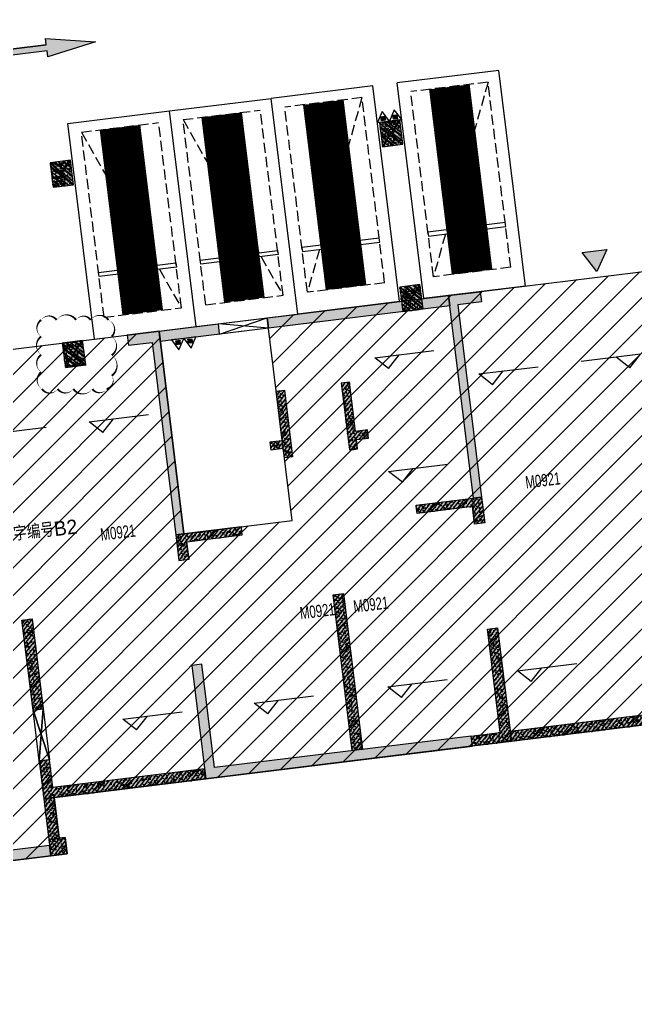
# Model space of a CAD drawing. Extents: x -1338203 to 1886333, y -783476 to 1038610.
# Drawn here: x 788844 to 803879, y -480551 to -456744 of the extents above; entities that cross this region are included whole.
import ezdxf
from ezdxf.enums import TextEntityAlignment as Align

# ---------------------------------------------------------------- set-up
doc = ezdxf.new("R2010")
doc.units = 0
doc.header["$LTSCALE"] = 1000
doc.header["$MEASUREMENT"] = 0
doc.linetypes.add('A-001-平面B2$0$__DASH', pattern=[0.35, 0.25, -0.1])
doc.linetypes.add('A01-125-交通核文字编号B2$0$DASH', pattern=[0.35, 0.25, -0.1])
for name, color, linetype, plot in [('A-001-主楼组合参照B2$0$0A-X-AREA', 6, 'Continuous', False), ('A01-125-交通核文字编号B2$0$AAD-A-MARK', 6, 'Continuous', False), ('A01-125-交通核文字编号B2$0$AAD-A-XM', 6, 'Continuous', False), ('S001南区墙柱$0$AAD-A-MODIFY_20230220', 201, 'Continuous', False), ('S001南区墙柱$0$S001-墙柱B1_1$0$0S-A-TIPS', 10, 'Continuous', False)]:
    doc.layers.add(name, color=color, linetype=linetype, plot=plot)
for name, color, linetype in [('A-001-车位参照B2$0$A-001-车位参照B2$0$0A-P-PKNG-CAR(A)', 43, 'Continuous'), ('A-09-平面B2$0$0A-A-SYMB-DOOR', 135, 'Continuous'), ('A-09-平面B2$0$0A-A-SYMB-ELEV', 150, 'Continuous'), ('A-09-平面B2$0$0A-O-HOLE', 52, 'Continuous'), ('A-09-平面B2$0$0A-S-WALL', 255, 'Continuous'), ('A01-125-交通核文字编号B2$0$0A-A-SYMB-ELEV', 150, 'Continuous'), ('A01-125-交通核文字编号B2$0$0A-A-SYMB-NAME', 13, 'Continuous'), ('p-a-regular', 5, 'Continuous'), ('S-09-墙柱B2_B1(QB)$0$0S-CC-LINE', 52, 'Continuous'), ('S-09-墙柱B2_B1(QB)$0$0S-CW-HATCH', 251, 'Continuous'), ('S-09-墙柱B2_B1(QB)$0$0S-CW-HATCH-UP', 251, 'Continuous'), ('S-09-墙柱B2_B1(QB)$0$0S-CW-LINE', 72, 'Continuous'), ('S-09-墙柱B2_B1(QB)$0$0S-S-HOLE', 55, 'Continuous'), ('S001南区墙柱$0$0S-CW-HATCH', 251, 'Continuous'), ('S001南区墙柱$0$0S-CW-HATCH-UP', 251, 'Continuous'), ('S001南区墙柱$0$S001-墙柱B1_1$0$0S-CC-LINE', 52, 'Continuous'), ('S001南区墙柱$0$S001-墙柱B1_1$0$0S-CW-HATCH-UP', 251, 'Continuous'), ('S001地下二墙柱$0$0S-CW-LINE', 72, 'Continuous'), ('地面指向箭头', 7, 'Continuous'), ('负二层消火栓$0$负二层消火栓$0$0P-EQUIP-FH', 7, 'Continuous'), ('负二层消火栓$0$负二层消火栓$1$0P-EQUIP-FH', 7, 'Continuous')]:
    doc.layers.add(name, color=color, linetype=linetype)
doc.styles.add('A-09-平面B2$0$AAD-TXT', font='aad-txt.shx', dxfattribs={"width": 0.7, "bigfont": 'aad-hztxt.shx'})
doc.styles.add('A01-125-交通核文字编号B2$0$AAD-TXT', font='aad-txt.shx', dxfattribs={"width": 0.7, "bigfont": 'aad-hztxt.shx'})
doc.styles.add('S001南区墙柱$0$S001-墙柱B1_1$0$AAD-S', font='aad-s.shx', dxfattribs={"width": 0.7, "bigfont": 'aad-hztxt.shx'})
pattern_1 = [(45, (-38543.802, -6670.83), (-17.67767, 17.67767), [])]
pattern_2 = [(45, (-922624.16, 391978.14), (-53.0330086, 53.0330086), []), (50, (-922624.16, 391978.14), (215.178055, -18.82564), [22.5, -247.5]), (355, (-922624.16, 391978.14), (-41.6254, 225.65764), [18, -198]), (100.4514, (-922606.23, 391976.57), (173.552815, 206.831863), [19.122057, -210.342634]), (46.1842, (-922624.16, 392038.14), (320.172315, -49.655704), [33.75, -371.25]), (96.6356, (-922597.48, 392034), (280.39881, 292.23536), [28.68309, -315.5139]), (351.1842, (-922624.16, 392038.14), (280.39858, 292.23558), [27, -297]), (21, (-922594.16, 392023.14), (179.072116, -120.785667), [22.5, -247.5]), (326, (-922594.16, 392023.14), (72.9946, 217.545014), [18, -198]), (71.4514, (-922579.24, 392013.08), (252.06679, 96.75915), [19.122057, -210.342634]), (37.5, (-922624.16, 391978.14), (3.6479566, 99.868156), [0, -195.6, 0, -201, 0, -198.75]), (7.5, (-922624.16, 391978.14), (78.920861, 118.323514), [0, -114.6, 0, -191.1, 0, -75.75]), (327.5, (-922691.06, 391978.14), (160.146731, -6.7664615), [0, -75, 0, -234, 0, -310.5]), (317.5, (-922721.06, 391978.14), (174.95585, 30.031495), [0, -97.5, 0, -155.4, 0, -220.5])]
pattern_3 = [(45, (0, 0), (-53.03301, 53.03301), []), (50, (0, 0), (215.17805, -18.82564), [22.5, -247.5]), (355, (0, 0), (-41.6254, 225.6576), [18, -198]), (100.4514, (17.93, -1.57), (173.5528, 206.8319), [19.122, -210.3426]), (46.1842, (0, 60), (320.1723, -49.6557), [33.75, -371.25]), (96.6356, (26.68, 55.86), (280.3988, 292.2354), [28.683, -315.514]), (351.1842, (0, 60), (280.3986, 292.2356), [27, -297]), (21, (30, 45), (179.0721, -120.7857), [22.5, -247.5]), (326, (30, 45), (72.9946, 217.545), [18, -198]), (71.4514, (44.92, 34.93), (252.0668, 96.7591), [19.122, -210.3426]), (37.5, (0, 0), (3.64796, 99.86816), [0, -195.6, 0, -201, 0, -198.75]), (7.5, (0, 0), (78.92086, 118.3235), [0, -114.6, 0, -191.1, 0, -75.75]), (327.5, (-66.9, 0), (160.14673, -6.76646), [0, -75, 0, -234, 0, -310.5]), (317.5, (-96.9, 0), (174.95585, 30.0315), [0, -97.5, 0, -155.4, 0, -220.5])]

# ---------------------------------------------------------------- blocks, each defined once
blk = doc.blocks.new('A01-125-交通核文字编号B2')
at = {"layer": 'A01-125-交通核文字编号B2$0$0A-A-SYMB-ELEV'}
for p, q in [((-495, 3428), (-795, 3728)), ((-795, 3728), (664, 3728)), ((-495, 3428), (-195, 3728))]:
    blk.add_line(p, q, dxfattribs=at)
at = {"layer": 'A01-125-交通核文字编号B2$0$0A-A-SYMB-NAME', "linetype": 'A01-125-交通核文字编号B2$0$DASH', "flags": 128}
blk.add_lwpolyline([(-1260, 2790), (2410, 2790), (2410, 4110), (1260, 4110), (1260, 5250), (-1710, 5250), (-1713, 4310), (-1260, 4310)], close=True, dxfattribs=at)
at = {"layer": 'A01-125-交通核文字编号B2$0$AAD-A-MARK'}
for q in [(0, 200), (200, 0)]:
    blk.add_line((0, 0), q, dxfattribs=at)
blk.add_circle((0, 0), 100, dxfattribs=at)
at = {"layer": 'A01-125-交通核文字编号B2$0$AAD-A-XM', "style": 'A01-125-交通核文字编号B2$0$AAD-TXT'}
blk.add_text('A01-125-交通核文字编号B2', height=350, dxfattribs=at).set_placement((-297, 4036))
blk = doc.blocks.new('A-09-平面B2')
at = {"layer": 'A-09-平面B2$0$0A-A-SYMB-ELEV'}
for p, q in [((34235, 7102), (33935, 7402)), ((33935, 7402), (35393, 7402)), ((34235, 7102), (34535, 7402)), ((24312, 6702), (25771, 6702)), ((27126, 6402), (26826, 6702)), ((26826, 6702), (28284, 6702)), ((27126, 6402), (27426, 6702)), ((36708, 6402), (36408, 6702)), ((36408, 6702), (37866, 6702)), ((36708, 6402), (37008, 6702)), ((40388, 6702), (38929, 6702)), ((40088, 6402), (39788, 6702)), ((40088, 6402), (40388, 6702)), ((34235, 4307), (33935, 4607)), ((33935, 4607), (35393, 4607)), ((34235, 4307), (34535, 4607)), ((27062, -898), (26762, -598)), ((26762, -598), (28221, -598)), ((27062, -898), (27362, -598)), ((30285, -898), (29985, -598)), ((29985, -598), (31444, -598)), ((30285, -898), (30585, -598)), ((33573, -898), (33273, -598)), ((33273, -598), (34731, -598)), ((33573, -898), (33873, -598)), ((36764, -898), (36464, -598)), ((36464, -598), (37923, -598)), ((36764, -898), (37064, -598))]:
    blk.add_line(p, q, dxfattribs=at)
at = {"layer": 'A-09-平面B2$0$0A-O-HOLE', "flags": 128}
blk.add_lwpolyline([(24610, -110), (24860, -110), (24860, -1360), (24610, -1360)], close=True, dxfattribs=at)
for points in [[(24610, -110), (24860, -1360)], [(24610, -1360), (24860, -110)]]:
    blk.add_lwpolyline(points, dxfattribs=at)
at = {"layer": 'A-09-平面B2$0$0A-S-WALL'}
blk.add_blockref('A01-125-交通核文字编号B2', (21700, 0), dxfattribs=at)
at = {"layer": 'A-09-平面B2$0$0A-A-SYMB-DOOR', "style": 'A-09-平面B2$0$AAD-TXT', "width": 0.7}
for p in [(26767, 3938), (31364, 1442), (32680, 1442)]:
    blk.add_text('M0921', height=300, dxfattribs=at).set_placement(p, align=Align.MIDDLE_LEFT)
blk.add_text('M0921', height=300, rotation=360, dxfattribs=at).set_placement((37216, 3938), align=Align.MIDDLE_LEFT)
blk = doc.blocks.new('A-001-主楼组合参照B2')
at = {"ltscale": 0.002}
h = blk.add_hatch(dxfattribs=at)
h.set_pattern_fill('ANSI31', color=8, scale=300)
h.set_pattern_definition([(45, (-290759.76, -7878.1), (-336.7596, 336.7596), [])])
h.paths.add_polyline_path([(66281, -186940), (66281, -185540), (62441, -185540), (62441, -181550), (55141, -181550), (55141, -185540), (51301, -185540), (51301, -186940), (44981, -186940), (44981, -185540), (41131, -185540), (41131, -181650), (37392, -181650), (37392, -179560), (38191, -179560), (38191, -176360), (41051, -176360), (41051, -174560), (42851, -174560), (42851, -173660), (46981, -173660), (46981, -172090), (50101, -172090), (50101, -174560), (67481, -174560), (67481, -172090), (70601, -172090), (70601, -174560), (76531, -174560), (76531, -176360), (79391, -176360), (79391, -179560), (80191, -179560), (80191, -182110), (81091, -182110), (81091, -185540), (72601, -185540), (72601, -186940)])
h.paths.add_polyline_path([(2291, -185540), (9781, -185540), (9781, -186540), (9631, -186540), (9631, -186940), (16251, -186940), (16251, -186540), (16101, -186540), (16101, -185540), (23691, -185540), (23691, -179560), (22891, -179560), (22891, -176360), (20031, -176360), (20031, -174560), (18231, -174560), (18231, -173660), (14101, -173660), (14101, -172090), (10981, -172090), (10981, -174560), (-6399, -174560), (-6399, -172090), (-9519, -172090), (-9519, -174560), (-15449, -174560), (-15449, -176360), (-18309, -176360), (-18309, -179560), (-19109, -179560), (-19109, -181610), (-20009, -181610), (-20009, -185540), (-11519, -185540), (-11519, -186540), (-11669, -186540), (-11669, -186940), (-5049, -186940), (-5049, -186540), (-5199, -186540), (-5199, -185540), (-1359, -185540), (-1359, -181550), (2291, -181550)])
h.paths.add_polyline_path([(-109959, -168806), (-109959, -173536), (-109709, -173536), (-103819, -173536), (-103819, -177236), (-99249, -177236), (-99249, -178036), (-92869, -178036), (-92869, -177236), (-71299, -177236), (-71299, -178036), (-64919, -178036), (-64919, -177236), (-54209, -177236), (-54209, -168806), (-59109, -168806), (-59109, -167906), (-62059, -167906), (-62059, -168806), (-64369, -168806), (-64369, -167456), (-66169, -167456), (-66169, -165386), (-69469, -165386), (-69469, -167386), (-71849, -167386), (-71849, -168806), (-82159, -168806), (-82159, -167906), (-85209, -167906), (-85209, -168806), (-92319, -168806), (-92319, -167386), (-94699, -167386), (-94699, -165386), (-97999, -165386), (-97999, -167456), (-99799, -167456), (-99799, -168806)])
h.paths.add_polyline_path([(-115664, -225244), (-115664, -225844), (-115414, -225844), (-115414, -225244), (-114084, -225244), (-114084, -225844), (-113834, -225844), (-113834, -225244), (-112009, -225244), (-112009, -225844), (-111589, -225844), (-111589, -225244), (-92909, -225244), (-92909, -225844), (-92489, -225844), (-92489, -225244), (-90664, -225244), (-90664, -225844), (-90414, -225844), (-90414, -225244), (-89084, -225244), (-89084, -225844), (-88834, -225844), (-88834, -225244), (-82964, -225244), (-82964, -225844), (-82714, -225844), (-82714, -225244), (-81384, -225244), (-81384, -225844), (-81134, -225844), (-81134, -225244), (-79309, -225244), (-79309, -225844), (-78889, -225844), (-78889, -225244), (-60209, -225244), (-60209, -225844), (-59789, -225844), (-59789, -225244), (-57964, -225244), (-57964, -225844), (-57714, -225844), (-57714, -225244), (-56384, -225244), (-56384, -225844), (-56134, -225844), (-56134, -225244), (-53249, -225244), (-53249, -216464), (-53249, -216464), (-56519, -216464), (-56519, -216464), (-59959, -216464), (-59959, -215464), (-67989, -215464), (-67989, -211894), (-71109, -211894), (-71109, -215464), (-79139, -215464), (-79139, -216464), (-81759, -216464), (-81759, -215464), (-83909, -215464), (-83909, -216464), (-86599, -216464), (-87849, -216464), (-92659, -216464), (-92659, -215464), (-100689, -215464), (-100689, -211894), (-103809, -211894), (-103809, -215464), (-111839, -215464), (-111839, -215464), (-114239, -215464), (-114239, -215464), (-116459, -215464), (-116459, -216464), (-118549, -216464), (-118549, -221294), (-119249, -221294), (-119249, -221894), (-118549, -221894), (-118549, -223844), (-119249, -223844), (-119249, -224444), (-118549, -224444), (-118549, -225244)])
h.paths.add_polyline_path([(-11949, -235160), (-15609, -235160), (-15609, -237714), (-16509, -237714), (-16509, -241140), (-8019, -241140), (-8019, -242140), (-8169, -242140), (-8169, -242540), (-1549, -242540), (-1549, -242140), (-1699, -242140), (-1699, -241140), (13281, -241140), (13281, -242140), (13131, -242140), (13131, -242540), (19751, -242540), (19751, -242140), (19601, -242140), (19601, -241140), (27191, -241140), (27191, -239340), (27191, -239340), (27191, -237140), (27191, -237140), (27191, -235250), (23441, -235250), (23441, -230950), (23441, -230160), (21531, -230160), (17601, -230160), (17602, -227690), (14482, -227690), (14481, -230160), (-2899, -230160), (-2899, -227690), (-6019, -227690), (-6019, -230160), (-9949, -230160), (-11949, -230160)])
h.paths.add_polyline_path([(67491, -237140), (67491, -235160), (71151, -235160), (71151, -234560), (73051, -234560), (73051, -230160), (77081, -230160), (77081, -227690), (80201, -227690), (80201, -230160), (97581, -230160), (97581, -227690), (100701, -227690), (100701, -230160), (104631, -230160), (106631, -230160), (106631, -231960), (109491, -231960), (109491, -235160), (110291, -235160), (110291, -237713), (111191, -237713), (111191, -241140), (102701, -241140), (102701, -242140), (102851, -242140), (102851, -242540), (96231, -242540), (96231, -242140), (96381, -242140), (96381, -241140), (81401, -241140), (81401, -242140), (81551, -242140), (81551, -242540), (74931, -242540), (74931, -242140), (75081, -242140), (75081, -241140), (67491, -241140), (67491, -239340)])
h.paths.add_polyline_path([(11811, -302465), (13796, -302220), (17696, -301741), (17394, -299289), (20491, -298908), (20793, -301359), (25884, -300733), (26493, -305676), (29133, -305351), (28525, -300408), (38043, -299237), (37741, -296785), (40838, -296404), (41140, -298856), (45040, -298376), (47025, -298132), (47636, -303094), (50474, -302745), (51268, -302647), (51580, -305181), (52178, -310042), (48297, -310519), (48118, -309060), (44465, -309509), (44588, -310502), (44736, -310484), (44785, -310881), (38215, -311689), (38166, -311292), (38315, -311274), (38193, -310281), (23325, -312111), (23447, -313103), (23596, -313085), (23645, -313482), (17074, -314290), (17025, -313893), (17174, -313875), (17052, -312883), (1787, -314761), (1909, -315753), (2058, -315735), (2107, -316132), (-4463, -316941), (-4512, -316544), (-4363, -316525), (-4485, -315533), (-12912, -316570), (-13331, -313165), (-12437, -313055), (-12507, -312490), (-12749, -310524), (-11955, -310427), (-12346, -307251), (-9507, -306901), (-9727, -305115), (-7940, -304896), (-8050, -304003), (-3951, -303497), (-4143, -301939), (-1046, -301558), (-745, -304010), (7186, -303034), (7796, -307996), (12421, -307427)])
h.paths.add_polyline_path([(118676, -301883), (118079, -297021), (118079, -297019), (118009, -296454), (117768, -294488), (116974, -294586), (116584, -291410), (113745, -291758), (113526, -289972), (111540, -290216), (107640, -290695), (107339, -288243), (104242, -288623), (104543, -291075), (87293, -293193), (86992, -290742), (83895, -291122), (84196, -293574), (80295, -294053), (78310, -294297), (78920, -299259), (76081, -299608), (75287, -299705), (75598, -302240), (76016, -305641), (83549, -304716), (83671, -305708), (83522, -305726), (83571, -306123), (90142, -305317), (90093, -304920), (89944, -304938), (89822, -303945), (104690, -302119), (104812, -303112), (104663, -303130), (104712, -303527), (111283, -302720), (111234, -302323), (111085, -302341), (110963, -301349), (114617, -300901), (114796, -302359)])
at = {"layer": 'A-001-主楼组合参照B2$0$0A-X-AREA', "elevation": 83050, "flags": 128}
for points in [[(11811, -302465), (13796, -302220), (13796, -302220), (17696, -301741), (17394, -299289), (20491, -298908), (20793, -301359), (25884, -300733), (26493, -305676), (29133, -305351), (28525, -300408), (38043, -299237)], [(38193, -310281), (23325, -312111), (23447, -313103), (23596, -313085), (23645, -313482), (17074, -314290), (17025, -313893), (17174, -313875), (17052, -312883), (1787, -314761)]]:
    blk.add_lwpolyline(points, dxfattribs=at)
at = {"ltscale": 0.002, "rotation": 7.001406317028183}
blk.add_blockref('A-09-平面B2', (-1632, -312870, 83050), dxfattribs=at)
blk = doc.blocks.new('负二层消火栓$0$负二层消火栓$1$$TwtSys$00000546')
h = blk.add_hatch()
h.set_pattern_fill('ANSI31', color=256, scale=200, style=0)
h.set_pattern_definition(pattern_1)
h.paths.add_polyline_path([(-65, 174), (65, 174), (65, 44), (-65, 44)])
for points in [[(0, 344), (-198, 0), (198, 0)], [(-65, 174), (65, 174), (65, 44), (-65, 44)]]:
    blk.add_lwpolyline(points, close=True)
blk = doc.blocks.new('负二层消火栓$0$负二层消火栓$0$$TwtSys$00000546')
h = blk.add_hatch()
h.set_pattern_fill('ANSI31', color=256, scale=200, style=0)
h.set_pattern_definition(pattern_1)
h.paths.add_polyline_path([(-65, 174), (65, 174), (65, 44), (-65, 44)])
for points in [[(0, 344), (-198, 0), (198, 0)], [(-65, 174), (65, 174), (65, 44), (-65, 44)]]:
    blk.add_lwpolyline(points, close=True)
blk = doc.blocks.new('负二层消火栓')
at = {"layer": '负二层消火栓$0$负二层消火栓$0$0P-EQUIP-FH', "xscale": 0.7499999999999999, "yscale": 0.7499999999999999, "zscale": 0.7499999999999999, "rotation": 187.0014062786481}
for p in [(26339, -300931, -3000), (26634, -300895, -3000)]:
    blk.add_blockref('负二层消火栓$0$负二层消火栓$0$$TwtSys$00000546', p, dxfattribs=at)
at = {"layer": '负二层消火栓$0$负二层消火栓$1$0P-EQUIP-FH', "xscale": 0.75, "yscale": 0.75, "zscale": 0.75, "rotation": 7.166417273593656}
for p in [(31364, -295629, 166100), (31659, -295592, 166100)]:
    blk.add_blockref('负二层消火栓$0$负二层消火栓$1$$TwtSys$00000546', p, dxfattribs=at)
blk = doc.blocks.new('S-09-墙柱B2_B1(QB)')
at = {"layer": 'S-09-墙柱B2_B1(QB)$0$0S-CW-HATCH'}
h = blk.add_hatch(color=256, dxfattribs=at)
h.dxf.hatch_style = 1
h.paths.add_polyline_path([(28010, 8440), (28590, 8440), (28590, 3710), (28790, 3710), (28790, 8690), (28010, 8690)])
h = blk.add_hatch(color=256, dxfattribs=at)
h.dxf.hatch_style = 1
h.paths.add_polyline_path([(30250, 8440), (30250, 8690), (28790, 8690), (28790, 8440)])
h.paths.add_polyline_path([(31450, 8690), (31450, 8440), (35910, 8440), (35910, 8690)])
h = blk.add_hatch(color=256, dxfattribs=at)
h.dxf.hatch_style = 1
h.paths.add_polyline_path([(36690, 8440), (36110, 8440), (36110, 3710), (35910, 3710), (35910, 8690), (36690, 8690)])
h = blk.add_hatch(color=256, dxfattribs=at)
h.dxf.hatch_style = 1
h.paths.add_polyline_path([(31450, 5680), (31450, 6890), (31650, 6890), (31650, 5250), (31450, 5250), (31450, 5480), (31150, 5480), (31150, 5680)])
h = blk.add_hatch(color=256, dxfattribs=at)
h.dxf.hatch_style = 1
h.paths.add_polyline_path([(33250, 5680), (33250, 6890), (33050, 6890), (33050, 5250), (33250, 5250), (33250, 5480), (33550, 5480), (33550, 5680)])
h = blk.add_hatch(color=256, dxfattribs=at)
h.dxf.hatch_style = 1
h.paths.add_polyline_path([(28590, 3080), (28840, 3080), (28840, 3510), (30200, 3510), (30200, 3690), (30200, 3710), (28590, 3710)])
h = blk.add_hatch(color=256, dxfattribs=at)
h.dxf.hatch_style = 1
h.paths.add_polyline_path([(36110, 3080), (35860, 3080), (35860, 3510), (34500, 3510), (34500, 3690), (34500, 3710), (36110, 3710)])
h = blk.add_hatch(color=256, dxfattribs=at)
h.dxf.hatch_style = 1
h.paths.add_polyline_path([(24610, 2100), (24860, 2100), (24860, -110), (24610, -110)])
h = blk.add_hatch(color=256, dxfattribs=at)
h.dxf.hatch_style = 1
h.paths.add_polyline_path([(32225, 1790), (32475, 1790), (32475, -2040), (32225, -2040)])
h = blk.add_hatch(color=256, dxfattribs=at)
h.dxf.hatch_style = 1
h.paths.add_polyline_path([(28590, -2290), (35150, -2290), (35150, -2040), (28840, -2040), (28840, 500), (28590, 500)])
h = blk.add_hatch(color=256, dxfattribs=at)
h.dxf.hatch_style = 1
h.paths.add_polyline_path([(36110, -2290), (35150, -2290), (35150, -2040), (35860, -2040), (35860, 500), (36110, 500)])
h = blk.add_hatch(color=256, dxfattribs=at)
h.dxf.hatch_style = 1
h.paths.add_polyline_path([(24610, -2290), (28590, -2290), (28590, -2040), (24860, -2040), (24860, -1360), (24610, -1360)])
h = blk.add_hatch(color=256, dxfattribs=at)
h.dxf.hatch_style = 1
h.paths.add_polyline_path([(40090, -2290), (36110, -2290), (36110, -2040), (39840, -2040), (39840, -1360), (40090, -1360)])
h = blk.add_hatch(color=256, dxfattribs=at)
h.dxf.hatch_style = 1
h.paths.add_polyline_path([(24610, -3290), (24860, -3290), (24860, -2290), (24610, -2290)])
h = blk.add_hatch(color=256, dxfattribs=at)
h.dxf.hatch_style = 1
h.paths.add_polyline_path([(25010, -3290), (24610, -3290), (24610, -3690), (25010, -3690)])
h = blk.add_hatch(color=256, dxfattribs=at)
h.dxf.hatch_style = 1
h.paths.add_polyline_path([(18790, -3690), (24610, -3690), (24610, -3440), (18790, -3440)])
at = {"layer": 'S-09-墙柱B2_B1(QB)$0$0S-CW-HATCH-UP'}
h = blk.add_hatch(dxfattribs=at)
h.set_pattern_fill('钢筋混凝土', color=256, scale=30)
h.set_pattern_definition(pattern_2)
h.paths.add_polyline_path([(28010, 8440), (28590, 8440), (28590, 3710), (28790, 3710), (28790, 8690), (28010, 8690)])
h = blk.add_hatch(dxfattribs=at)
h.set_pattern_fill('钢筋混凝土', color=256, scale=30)
h.set_pattern_definition([(45, (21700, 51194.454), (-53.03301, 53.03301), []), (50, (21700, 51194.45), (215.17805, -18.82564), [22.5, -247.5]), (355, (21700, 51194.45), (-41.6254, 225.6576), [18, -198]), (100.4514, (21717.93, 51192.89), (173.5528, 206.8319), [19.1221, -210.3426]), (46.1842, (21700, 51254.45), (320.1723, -49.6557), [33.75, -371.25]), (96.6356, (21726.68, 51250.32), (280.3988, 292.2354), [28.683, -315.514]), (351.1842, (21700, 51254.45), (280.3986, 292.2356), [27, -297]), (21, (21730, 51239.45), (179.0721, -120.7857), [22.5, -247.5]), (326, (21730, 51239.45), (72.9946, 217.545), [18, -198]), (71.4514, (21744.92, 51229.39), (252.0668, 96.75915), [19.1221, -210.3426]), (37.5, (21700, 51194.454), (3.64796, 99.86816), [0, -195.6, 0, -201, 0, -198.75]), (7.5, (21700, 51194.45), (78.92086, 118.32351), [0, -114.6, 0, -191.1, 0, -75.75]), (327.5, (21633.1, 51194.454), (160.14673, -6.76646), [0, -75, 0, -234, 0, -310.5]), (317.5, (21603.1, 51194.45), (174.95585, 30.0315), [0, -97.5, 0, -155.4, 0, -220.5])])
h.paths.add_polyline_path([(30250, 8440), (30250, 8690), (28790, 8690), (28790, 8440)])
h.paths.add_polyline_path([(31450, 8690), (31450, 8440), (35910, 8440), (35910, 8690)])
h = blk.add_hatch(dxfattribs=at)
h.set_pattern_fill('钢筋混凝土', color=256, scale=30)
h.set_pattern_definition(pattern_2)
h.paths.add_polyline_path([(36690, 8440), (36110, 8440), (36110, 3710), (35910, 3710), (35910, 8690), (36690, 8690)])
h = blk.add_hatch(dxfattribs=at)
h.set_pattern_fill('钢筋混凝土', color=256, scale=30)
h.set_pattern_definition(pattern_2)
h.paths.add_polyline_path([(31450, 5680), (31450, 6890), (31650, 6890), (31650, 5250), (31450, 5250), (31450, 5480), (31150, 5480), (31150, 5680)])
h = blk.add_hatch(dxfattribs=at)
h.set_pattern_fill('钢筋混凝土', color=256, scale=30)
h.set_pattern_definition(pattern_2)
h.paths.add_polyline_path([(33250, 5680), (33250, 6890), (33050, 6890), (33050, 5250), (33250, 5250), (33250, 5480), (33550, 5480), (33550, 5680)])
h = blk.add_hatch(dxfattribs=at)
h.set_pattern_fill('钢筋混凝土', color=256, scale=30)
h.set_pattern_definition(pattern_2)
h.paths.add_polyline_path([(28590, 3080), (28840, 3080), (28840, 3510), (30200, 3510), (30200, 3690), (30200, 3710), (28590, 3710)])
h = blk.add_hatch(dxfattribs=at)
h.set_pattern_fill('钢筋混凝土', color=256, scale=30)
h.set_pattern_definition(pattern_2)
h.paths.add_polyline_path([(36110, 3080), (35860, 3080), (35860, 3510), (34500, 3510), (34500, 3690), (34500, 3710), (36110, 3710)])
h = blk.add_hatch(dxfattribs=at)
h.set_pattern_fill('钢筋混凝土', color=256, scale=30)
h.set_pattern_definition(pattern_3)
h.paths.add_polyline_path([(24610, 2100), (24860, 2100), (24860, -110), (24610, -110)])
h = blk.add_hatch(dxfattribs=at)
h.set_pattern_fill('钢筋混凝土', color=256, scale=30)
h.set_pattern_definition(pattern_2)
h.paths.add_polyline_path([(32225, 1790), (32475, 1790), (32475, -2040), (32225, -2040)])
h = blk.add_hatch(dxfattribs=at)
h.set_pattern_fill('钢筋混凝土', color=256, scale=30)
h.set_pattern_definition(pattern_2)
h.paths.add_polyline_path([(28590, -2290), (35150, -2290), (35150, -2040), (28840, -2040), (28840, 500), (28590, 500)])
h = blk.add_hatch(dxfattribs=at)
h.set_pattern_fill('钢筋混凝土', color=256, scale=30)
h.set_pattern_definition(pattern_2)
h.paths.add_polyline_path([(36110, -2290), (35150, -2290), (35150, -2040), (35860, -2040), (35860, 500), (36110, 500)])
h = blk.add_hatch(dxfattribs=at)
h.set_pattern_fill('钢筋混凝土', color=256, scale=30)
h.set_pattern_definition(pattern_3)
h.paths.add_polyline_path([(24610, -2290), (28590, -2290), (28590, -2040), (24860, -2040), (24860, -1360), (24610, -1360)])
h = blk.add_hatch(dxfattribs=at)
h.set_pattern_fill('钢筋混凝土', color=256, scale=30)
h.set_pattern_definition(pattern_3)
h.paths.add_polyline_path([(40090, -2290), (36110, -2290), (36110, -2040), (39840, -2040), (39840, -1360), (40090, -1360)])
h = blk.add_hatch(dxfattribs=at)
h.set_pattern_fill('钢筋混凝土', color=256, scale=30)
h.set_pattern_definition(pattern_2)
h.paths.add_polyline_path([(24610, -3290), (24860, -3290), (24860, -2290), (24610, -2290)])
h = blk.add_hatch(dxfattribs=at)
h.set_pattern_fill('钢筋混凝土', color=256, scale=30)
h.set_pattern_definition(pattern_2)
h.paths.add_polyline_path([(25010, -3290), (24610, -3290), (24610, -3690), (25010, -3690)])
h = blk.add_hatch(dxfattribs=at)
h.set_pattern_fill('钢筋混凝土', color=256, scale=30)
h.set_pattern_definition(pattern_2)
h.paths.add_polyline_path([(18790, -3690), (24610, -3690), (24610, -3440), (18790, -3440)])
at = {"layer": 'S-09-墙柱B2_B1(QB)$0$0S-CC-LINE'}
blk.add_lwpolyline([(25010, -3290), (24610, -3290), (24610, -3690), (25010, -3690)], close=True, dxfattribs=at)
at = {"layer": 'S-09-墙柱B2_B1(QB)$0$0S-CW-LINE'}
for points in [[(28010, 8440), (28590, 8440), (28590, 3710), (28790, 3710), (28790, 8690), (28010, 8690)], [(28790, 8690), (35910, 8690), (35910, 8440), (28790, 8440)], [(36690, 8440), (36110, 8440), (36110, 3710), (35910, 3710), (35910, 8690), (36690, 8690)], [(31450, 5680), (31450, 6890), (31650, 6890), (31650, 5250), (31450, 5250), (31450, 5480), (31150, 5480), (31150, 5680)], [(33250, 5680), (33250, 6890), (33050, 6890), (33050, 5250), (33250, 5250), (33250, 5480), (33550, 5480), (33550, 5680)], [(28590, 3080), (28840, 3080), (28840, 3510), (30200, 3510), (30200, 3690), (30200, 3690), (30200, 3710), (28590, 3710)], [(36110, 3080), (35860, 3080), (35860, 3510), (34500, 3510), (34500, 3690), (34500, 3690), (34500, 3710), (36110, 3710)], [(24610, 2100), (24860, 2100), (24860, -110), (24610, -110)], [(32225, 1790), (32475, 1790), (32475, -2040), (32225, -2040)], [(28590, -2290), (35150, -2290), (35150, -2040), (28840, -2040), (28840, 500), (28590, 500)], [(36110, -2290), (35150, -2290), (35150, -2040), (35860, -2040), (35860, 500), (36110, 500)], [(24610, -2290), (28590, -2290), (28590, -2040), (24860, -2040), (24860, -1360), (24610, -1360)], [(40090, -2290), (36110, -2290), (36110, -2040), (39840, -2040), (39840, -1360), (40090, -1360)], [(24610, -3290), (24860, -3290), (24860, -2290), (24610, -2290)], [(18790, -3690), (24610, -3690), (24610, -3440), (18790, -3440)]]:
    blk.add_lwpolyline(points, close=True, dxfattribs=at)
at = {"layer": 'S-09-墙柱B2_B1(QB)$0$0S-S-HOLE'}
for points in [[(31450, 8690), (31450, 8440), (30250, 8440), (30250, 8690)], [(24610, -110), (24860, -110), (24860, -1360), (24610, -1360)]]:
    blk.add_lwpolyline(points, close=True, dxfattribs=at)
for points in [[(31450, 8440), (30250, 8690)], [(30250, 8440), (31450, 8690)], [(24860, -110), (24610, -1360)], [(24860, -1360), (24610, -110)]]:
    blk.add_lwpolyline(points, dxfattribs=at)
blk = doc.blocks.new('S001南区墙柱$0$AAD_BLOCK_20230215093950878')
at = {"layer": 'S001南区墙柱$0$0S-CW-HATCH'}
h = blk.add_hatch(color=256, dxfattribs=at)
h.dxf.hatch_style = 1
h.paths.add_polyline_path([(-300, -250), (300, -250), (300, 250), (-300, 250)])
at = {"layer": 'S001南区墙柱$0$0S-CW-HATCH-UP'}
h = blk.add_hatch(dxfattribs=at)
h.set_pattern_fill('钢筋混凝土', color=256, scale=30, pattern_type=2)
h.set_pattern_definition([(45, (-42203.53, -84001.15), (-106.06602, 106.06602), []), (50, (-42203.53, -84001.15), (215.17805, -18.82564), [22.5, -247.5]), (355, (-42203.53, -84001.15), (-41.6254, 225.65764), [18, -198]), (100.4514, (-42185.6, -84002.72), (173.5528, 206.83186), [19.12206, -210.34263]), (46.1842, (-42203.53, -83941.15), (320.1723, -49.6557), [33.75, -371.25]), (96.6356, (-42176.85, -83945.3), (280.3988, 292.2354), [28.6831, -315.5139]), (351.1842, (-42203.53, -83941.15), (280.3986, 292.2356), [27, -297]), (21, (-42173.53, -83956.15), (179.0721, -120.78567), [22.5, -247.5]), (326, (-42173.53, -83956.15), (72.9946, 217.545), [18, -198]), (71.4514, (-42158.6, -83966.21), (252.0668, 96.75915), [19.12206, -210.34263]), (37.5, (-42203.53, -84001.15), (3.647957, 99.868156), [1.5, -195.6, 1.5, -201, 1.5, -198.75]), (7.5, (-42203.53, -84001.15), (78.92086, 118.32351), [1.5, -114.6, 1.5, -191.1, 1.5, -75.75]), (327.5, (-42270.43, -84001.15), (160.14673, -6.76646), [1.5, -75, 1.5, -234, 1.5, -310.5]), (317.5, (-42300.43, -84001.15), (174.95585, 30.0315), [1.5, -97.5, 1.5, -155.4, 1.5, -220.5])])
h.paths.add_polyline_path([(-300, -250), (300, -250), (300, 250), (-300, 250)])
at = {"layer": 'S001南区墙柱$0$S001-墙柱B1_1$0$0S-CW-HATCH-UP', "transparency": 33554661}
h = blk.add_hatch(dxfattribs=at)
h.set_pattern_fill('钢筋混凝土', color=0, scale=30)
h.set_pattern_definition([(45, (48108.52, -15514.205), (-53.03301, 53.03301), []), (50, (48108.52, -15514.2), (215.17805, -18.82564), [22.5, -247.5]), (355, (48108.52, -15514.2), (-41.6254, 225.6576), [18, -198]), (100.4514, (48126.45, -15515.77), (173.5528, 206.8319), [19.1221, -210.3426]), (46.1842, (48108.52, -15454.2), (320.1723, -49.6557), [33.75, -371.25]), (96.6356, (48135.2, -15458.34), (280.3988, 292.2354), [28.683, -315.514]), (351.1842, (48108.52, -15454.2), (280.3986, 292.2356), [27, -297]), (21, (48138.52, -15469.2), (179.0721, -120.78567), [22.5, -247.5]), (326, (48138.52, -15469.2), (72.9946, 217.545), [18, -198]), (71.4514, (48153.44, -15479.27), (252.0668, 96.75915), [19.1221, -210.3426]), (37.5, (48108.52, -15514.205), (3.64796, 99.86816), [0, -195.6, 0, -201, 0, -198.75]), (7.5, (48108.52, -15514.2), (78.92086, 118.32351), [0, -114.6, 0, -191.1, 0, -75.75]), (327.5, (48041.62, -15514.205), (160.14673, -6.76646), [0, -75, 0, -234, 0, -310.5]), (317.5, (48011.62, -15514.2), (174.95585, 30.0315), [0, -97.5, 0, -155.4, 0, -220.5])])
h.paths.add_polyline_path([(-300, -250), (300, -250), (300, 250), (-300, 250)])
at = {"layer": 'S001南区墙柱$0$S001-墙柱B1_1$0$0S-A-TIPS'}
for p, q in [((-300, 250), (300, -250)), ((300, 250), (-300, -250))]:
    blk.add_line(p, q, dxfattribs=at)
at = {"layer": 'S001南区墙柱$0$S001-墙柱B1_1$0$0S-CC-LINE'}
blk.add_lwpolyline([(-300, -250), (300, -250), (300, 250), (-300, 250)], close=True, dxfattribs=at)
at = {"layer": 'S001南区墙柱$0$S001-墙柱B1_1$0$0S-A-TIPS', "style": 'S001南区墙柱$0$S001-墙柱B1_1$0$AAD-S', "width": 0.7}
blk.add_text('500x600', height=75, dxfattribs=at).set_placement((-45, -187), align=Align.MIDDLE_CENTER)
blk = doc.blocks.new('S001南区墙柱')
at = {"layer": 'S001南区墙柱$0$AAD-A-MODIFY_20230220', "color": 230, "elevation": 3370, "flags": 128}
blk.add_lwpolyline([(26120, 8639, 0, 50.5, -0.520567), (26494, 8639, 0, 50.5, -0.520567), (26971, 8639, 0, 50.5, -0.520567), (27328, 8639, 0, 50.5, -0.520567), (27760, 8639, 0, 50.5, -0.520567), (27841, 8232, 0, 50.5, -0.520567), (27841, 7779, 0, 50.5, -0.520567), (27841, 7279, 0, 50.5, -0.520567), (27718, 6956, 0, 50.5, -0.520567), (27368, 6956, 0, 50.5, -0.520567), (26903, 6956, 0, 50.5, -0.520567), (26523, 6956, 0, 50.5, -0.520567), (26137, 6956, 0, 50.5, -0.520567), (26120, 7365, 0, 50.5, -0.520567), (26120, 7791, 0, 50.5, -0.520567), (26120, 8233, 0, 50.5, -0.520567)], format="xyseb", close=True, dxfattribs=at)
at = {"rotation": 97.16641727359904}
for p in [(34661, 13193, 3370), (26621, 12205, 3370), (35155, 9173, 3370), (26920, 7809, 3370)]:
    blk.add_blockref('S001南区墙柱$0$AAD_BLOCK_20230215093950878', p, dxfattribs=at)
blk = doc.blocks.new('S001地下二墙柱')
blk.add_blockref('S001南区墙柱', (-3112, -309101, -3370))
at = {"layer": 'S001地下二墙柱$0$0S-CW-LINE', "rotation": 7.000495889383049}
blk.add_blockref('S-09-墙柱B2_B1(QB)', (-1632, -312870), dxfattribs=at)
blk = doc.blocks.new('直行')
at = {"layer": '地面指向箭头'}
blk.add_hatch(color=251, dxfattribs=at).paths.add_polyline_path([(-29241, 4059962), (-29466, 4058762), (-29316, 4058762), (-29316, 4056961), (-29166, 4056961), (-29166, 4058762), (-29016, 4058762)])
at = {"layer": '地面指向箭头', "color": 251}
blk.add_lwpolyline([(-29316, 4058762), (-29316, 4056961), (-29316, 4058762), (-29316, 4058762), (-29466, 4058762), (-29241, 4059962), (-29016, 4058762), (-29166, 4058762), (-29166, 4056961), (-29316, 4056961), (-29316, 4056961)], dxfattribs=at)
blk = doc.blocks.new('A$C3d42903c')
at = {"layer": '地面指向箭头', "color": 251, "rotation": 277.0921638648084}
blk.add_blockref('直行', (-3647237, -458329), dxfattribs=at)
blk = doc.blocks.new('A$Cb720460c')
at = {"layer": '地面指向箭头'}
h = blk.add_hatch(color=251, dxfattribs=at)
h.dxf.hatch_style = 1
h.paths.add_polyline_path([(390530, 66884), (390293, 66351), (389935, 66811)])
at = {"layer": '地面指向箭头', "color": 251, "flags": 128}
blk.add_lwpolyline([(390530, 66884), (390293, 66351), (389935, 66811), (390530, 66884)], dxfattribs=at)
blk = doc.blocks.new('A-001-车位参照B2$0$A-001-车位参照B2$0$ddd')
for p, q in [((0, 2500), (5300, 2500)), ((0, 2500), (0, 0)), ((5300, 2500), (5300, 0)), ((0, 0), (5300, 0))]:
    blk.add_line(p, q)
at = {"linetype": 'A-001-平面B2$0$__DASH'}
for p, q in [((500, 2200), (500, 300)), ((500, 2200), (5050, 2200)), ((5050, 2200), (5050, 300)), ((500, 300), (5050, 300))]:
    blk.add_line(p, q, dxfattribs=at)
blk.add_lwpolyline([(5050, 2200), (500, 300)], dxfattribs=at)
blk.add_lwpolyline([(1500, 300), (1500, 2200), (1600, 2200), (1600, 300)], close=True)
at = {"layer": 'p-a-regular', "ltscale": 0.002, "const_width": 1000}
blk.add_lwpolyline([(5050, 1250), (500, 1250)], dxfattribs=at)

msp = doc.modelspace()

# ---------------------------------------------------------------- block references
at = {"ltscale": 0.002}
for name, p in [('S001地下二墙柱', (766365.4, -163610.9)), ('A-001-主楼组合参照B2', (766365.4, -163610.9)), ('A-001-主楼组合参照B2', (766365.4, -163610.9)), ('负二层消火栓', (766365.4, -163610.9)), ('A$C3d42903c', (412646.2, -529238.7)), ('A$Cb720460c', (412646.2, -529238.7))]:
    msp.add_blockref(name, p, dxfattribs=at)
at = {"layer": 'A-001-车位参照B2$0$A-001-车位参照B2$0$0A-P-PKNG-CAR(A)', "linetype": 'Continuous', "xscale": -1, "rotation": 276.998682747989}
for p in [(798710.8, -463552.1), (795633.9, -463930)]:
    msp.add_blockref('A-001-车位参照B2$0$A-001-车位参照B2$0$ddd', p, dxfattribs=at)
at = {"layer": 'A-001-车位参照B2$0$A-001-车位参照B2$0$0A-P-PKNG-CAR(A)', "linetype": 'Continuous', "rotation": 97.00412980931218}
for p in [(795633.9, -463930), (793152.5, -464234.7)]:
    msp.add_blockref('A-001-车位参照B2$0$A-001-车位参照B2$0$ddd', p, dxfattribs=at)

doc.saveas('drawing.dxf')
